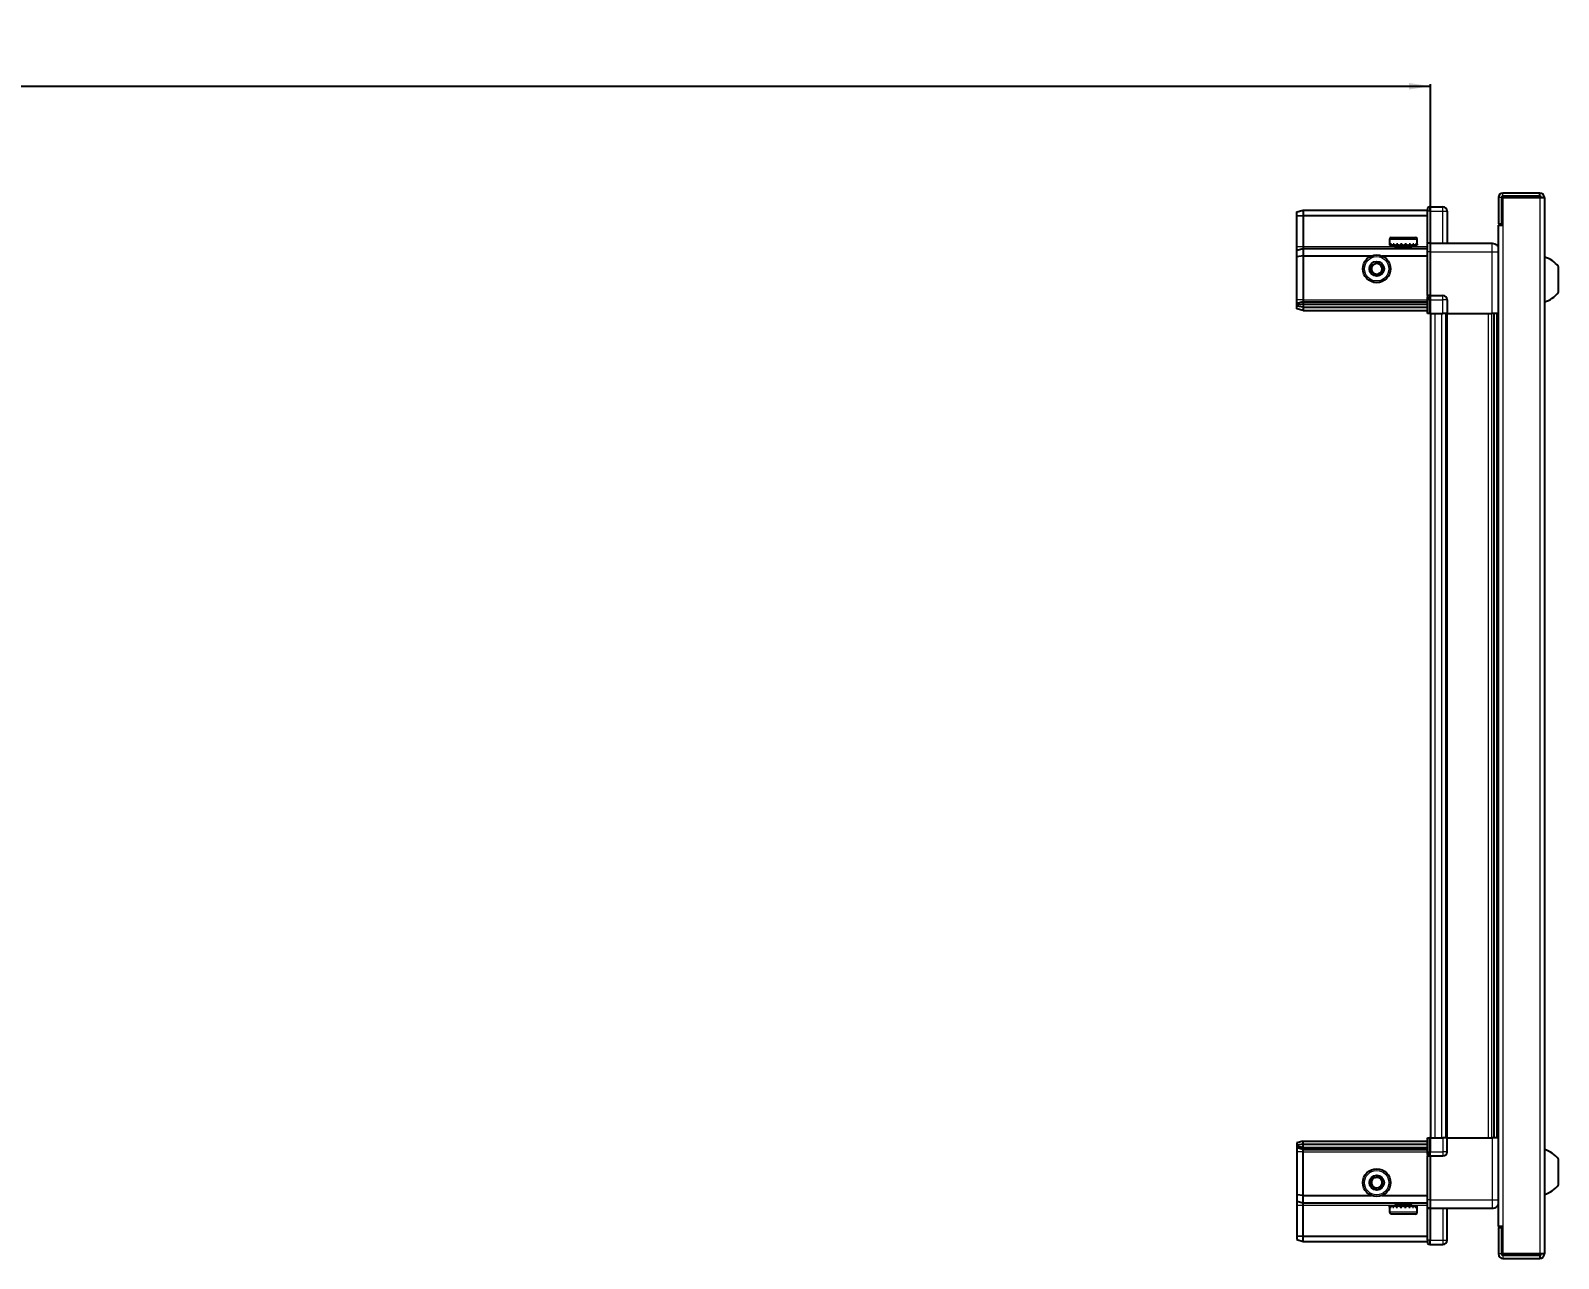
# Model space of a CAD drawing. Header units: millimetres. Extents: x 1021 to 3826, y -887 to 1537.
# Drawn here: x 2539 to 3255, y 893 to 1468 of the extents above; entities that cross this region are included whole.
import ezdxf

# ---------------------------------------------------------------- set-up
doc = ezdxf.new("R2010")
doc.units = ezdxf.units.MM
doc.layers.add('FORMAT', color=7, linetype='Continuous')
doc.styles.add('SLDTEXTSTYLE0', font='TXT', dxfattribs={"width": 0.75})
doc.dimstyles.new('SLDDIMSTYLE0', dxfattribs={"dimtxt": 20, "dimasz": 10, "dimexe": 0, "dimexo": 0.0625, "dimgap": 5, "dimtad": 2, "dimdec": 1, "dimrnd": 1e-09, "dimzin": 12, "dimdsep": 46, "dimtxsty": 'SLDTEXTSTYLE0', "dimsah": 1, "dimcen": 0.09, "dimadec": 0, "dimazin": 3, "dimtfac": 1, "dimtofl": 0, "dimtmove": 0, "dimatfit": 3, "dimfxl": 0, "dimfrac": 2, "dimtolj": 1, "dimtzin": 12, "dimarcsym": 0})

# ---------------------------------------------------------------- blocks, each defined once
blk = doc.blocks.new('_D_4')
at = {"layer": 'FORMAT'}
for p, q in [((1695.13, 1335.67), (1695.13, 1443.16)), ((1695.13, 1442.16), (3195.13, 1442.16)), ((3195.13, 1335.67), (3195.13, 1443.16))]:
    blk.add_line(p, q, dxfattribs=at)
for points in [[(1695.13, 1442.16), (1705.13, 1440.63), (1705.13, 1443.7)], [(3195.13, 1442.16), (3185.13, 1443.7), (3185.13, 1440.63)]]:
    blk.add_solid(points, dxfattribs=at)
at = {"layer": 'FORMAT', "insert": (2415.58, 1467.95), "char_height": 20, "attachment_point": 1, "style": 'SLDTEXTSTYLE0'}
blk.add_mtext('1500', dxfattribs=at)

msp = doc.modelspace()

# ---------------------------------------------------------------- linework, layer by layer
at = {"color": 7, "linetype": 'Continuous', "lineweight": 25}
for p, q in [((3226.98, 1390.06), (3226.98, 1377.66)), ((3228.48, 1390.06), (3228.48, 1377.66)), ((3228.98, 1377.16), (3228.98, 1390.06)), ((3228.98, 1390.06), (3246.38, 1390.06)), ((3246.38, 1392.16), (3229.08, 1392.16)), ((3246.38, 1390.66), (3229.08, 1390.66)), ((3246.38, 1390.66), (3246.38, 1392.16)), ((3246.38, 1390.06), (3248.48, 1390.06)), ((3248.48, 1390.06), (3248.48, 895.26)), ((3132.48, 1383.36), (3135.48, 1384.16)), ((3132.48, 1381.51), (3132.48, 1383.36)), ((3132.48, 1381.51), (3135.48, 1381.66)), ((3132.48, 1367.16), (3132.48, 1381.51)), ((3135.48, 1384.16), (3135.48, 1381.66)), ((3135.48, 1384.16), (3193.78, 1384.16)), ((3135.48, 1381.66), (3135.48, 1367.16)), ((3135.48, 1381.66), (3193.78, 1381.66)), ((3194.65, 1385.66), (3193.78, 1385.16)), ((3194.65, 1385.66), (3193.78, 1385.16)), ((3193.78, 1385.16), (3193.78, 1383.66)), ((3193.78, 1368.86), (3193.78, 1383.66)), ((3194.98, 1385.66), (3194.65, 1385.66)), ((3194.98, 1385.66), (3194.65, 1385.66)), ((3194.98, 1383.66), (3194.98, 1385.66)), ((3194.98, 1385.66), (3194.98, 1385.66)), ((3194.98, 1385.66), (3200.98, 1385.66)), ((3194.98, 1383.66), (3194.98, 1368.86)), ((3202.98, 1383.66), (3202.98, 1368.66)), ((3226.88, 1377.16), (3226.88, 908.16)), ((3226.88, 1377.16), (3228.98, 1377.16)), ((3226.98, 1377.66), (3228.48, 1377.66)), ((3132.48, 1365.36), (3132.48, 1367.16)), ((3135.48, 1367.16), (3135.48, 1366.16)), ((3175.98, 1370.56), (3175.98, 1367.66)), ((3175.98, 1367.66), (3176.02, 1367.66)), ((3176.14, 1368.16), (3176.02, 1368.16)), ((3176.02, 1368.16), (3176.02, 1367.66)), ((3176.02, 1367.66), (3176.14, 1367.66)), ((3176.14, 1368.16), (3176.14, 1367.66)), ((3176.14, 1367.66), (3176.55, 1367.66)), ((3176.89, 1368.16), (3176.55, 1368.16)), ((3176.55, 1368.16), (3176.55, 1367.66)), ((3176.55, 1367.66), (3176.89, 1367.66)), ((3176.78, 1371.36), (3188.18, 1371.36)), ((3176.89, 1368.16), (3176.89, 1367.66)), ((3176.89, 1367.66), (3177.66, 1367.66)), ((3178.19, 1368.16), (3177.66, 1368.16)), ((3177.66, 1368.16), (3177.66, 1367.66)), ((3177.66, 1367.66), (3178.19, 1367.66)), ((3178.08, 1367.66), (3178.08, 1367.56)), ((3178.08, 1367.56), (3186.88, 1367.56)), ((3178.19, 1368.16), (3178.19, 1367.66)), ((3178.19, 1367.66), (3179.25, 1367.66)), ((3178.48, 1367.16), (3179.17, 1366.68)), ((3178.48, 1367.16), (3186.48, 1367.16)), ((3179.91, 1368.16), (3179.25, 1368.16)), ((3179.25, 1368.16), (3179.25, 1367.66)), ((3179.25, 1367.66), (3179.91, 1367.66)), ((3179.91, 1368.16), (3179.91, 1367.66)), ((3179.91, 1367.66), (3181.15, 1367.66)), ((3181.88, 1368.16), (3181.15, 1368.16)), ((3181.15, 1368.16), (3181.15, 1367.66)), ((3181.15, 1367.66), (3181.58, 1367.66)), ((3181.58, 1368.16), (3181.58, 1367.66)), ((3181.88, 1368.16), (3181.88, 1367.66)), ((3181.88, 1367.66), (3183.18, 1367.66)), ((3183.9, 1368.16), (3183.18, 1368.16)), ((3183.18, 1368.16), (3183.18, 1367.66)), ((3183.45, 1368.16), (3183.45, 1367.66)), ((3183.45, 1367.66), (3183.9, 1367.66)), ((3183.9, 1368.16), (3183.9, 1367.66)), ((3183.9, 1367.66), (3185.14, 1367.66)), ((3185.8, 1368.16), (3185.14, 1368.16)), ((3185.14, 1368.16), (3185.14, 1367.66)), ((3185.14, 1367.66), (3185.8, 1367.66)), ((3185.79, 1366.68), (3186.48, 1367.16)), ((3185.8, 1368.16), (3185.8, 1367.66)), ((3185.8, 1367.66), (3186.84, 1367.66)), ((3187.36, 1368.16), (3186.84, 1368.16)), ((3186.84, 1368.16), (3186.84, 1367.66)), ((3186.84, 1367.66), (3187.36, 1367.66)), ((3186.88, 1367.56), (3186.88, 1367.66)), ((3187.36, 1368.16), (3187.36, 1367.66)), ((3187.36, 1367.66), (3188.12, 1367.66)), ((3188.45, 1368.16), (3188.12, 1368.16)), ((3188.12, 1368.16), (3188.12, 1367.66)), ((3188.12, 1367.66), (3188.45, 1367.66)), ((3188.45, 1368.16), (3188.45, 1367.66)), ((3188.45, 1367.66), (3188.84, 1367.66)), ((3188.95, 1368.16), (3188.84, 1368.16)), ((3188.84, 1368.16), (3188.84, 1367.66)), ((3188.84, 1367.66), (3188.95, 1367.66)), ((3188.95, 1368.16), (3188.95, 1367.66)), ((3188.95, 1367.66), (3188.98, 1367.66)), ((3188.98, 1367.66), (3188.98, 1370.56)), ((3193.78, 1368.66), (3193.78, 1368.86)), ((3194.98, 1368.66), (3193.78, 1368.66)), ((3193.78, 1364.66), (3193.78, 1368.66)), ((3194.98, 1368.86), (3194.98, 1368.66)), ((3194.98, 1368.66), (3194.98, 1364.66)), ((3194.98, 1368.66), (3223.98, 1368.66)), ((3132.48, 1365.36), (3135.48, 1366.16)), ((3132.48, 1362.33), (3132.48, 1365.36)), ((3135.48, 1362.66), (3132.48, 1362.33)), ((3132.48, 1342.16), (3132.48, 1362.33)), ((3135.48, 1366.16), (3135.48, 1362.66)), ((3135.48, 1366.16), (3193.78, 1366.16)), ((3135.48, 1362.66), (3135.48, 1342.16)), ((3135.48, 1362.66), (3167.48, 1362.66)), ((3172.48, 1362.66), (3193.78, 1362.66)), ((3179.17, 1366.68), (3178.48, 1366.2)), ((3178.48, 1366.2), (3178.48, 1366.16)), ((3178.48, 1366.2), (3186.48, 1366.2)), ((3179.17, 1366.68), (3185.79, 1366.68)), ((3186.48, 1366.2), (3185.79, 1366.68)), ((3186.48, 1366.16), (3186.48, 1366.2)), ((3193.78, 1344.36), (3193.78, 1364.66)), ((3194.98, 1364.66), (3194.98, 1344.36)), ((3255.08, 1345.66), (3255.08, 1357.66)), ((3132.48, 1340.36), (3132.48, 1342.16)), ((3135.48, 1341.16), (3132.48, 1340.36)), ((3132.48, 1339.62), (3132.48, 1340.36)), ((3135.48, 1340.16), (3132.48, 1339.62)), ((3132.48, 1339.12), (3132.48, 1339.62)), ((3132.48, 1337.97), (3132.48, 1339.12)), ((3135.48, 1338.66), (3132.48, 1339.12)), ((3135.48, 1342.16), (3135.48, 1341.16)), ((3135.48, 1341.16), (3135.48, 1340.16)), ((3135.48, 1341.16), (3193.78, 1341.16)), ((3135.48, 1340.16), (3135.48, 1338.66)), ((3135.48, 1340.16), (3193.78, 1340.16)), ((3135.48, 1338.66), (3193.78, 1338.66)), ((3135.48, 1338.66), (3135.48, 1337.16)), ((3193.78, 1344.16), (3193.78, 1344.36)), ((3194.98, 1344.16), (3193.78, 1344.16)), ((3193.78, 1344.16), (3193.78, 1343.49)), ((3193.78, 1335.66), (3193.78, 1343.49)), ((3194.65, 1342.16), (3194.65, 1335.66)), ((3194.98, 1344.36), (3194.98, 1344.16)), ((3194.98, 1342.16), (3194.98, 1344.16)), ((3194.98, 1342.16), (3194.98, 1344.16)), ((3194.98, 1344.16), (3200.98, 1344.16)), ((3194.98, 1342.16), (3194.98, 1335.66)), ((3202.98, 1342.16), (3202.98, 1335.66)), ((3135.48, 1337.16), (3132.48, 1337.97)), ((3135.48, 1337.16), (3193.78, 1337.16)), ((3194.65, 1335.66), (3193.78, 1335.66)), ((3194.98, 1335.66), (3194.65, 1335.66)), ((3194.98, 1335.66), (3200.98, 1335.66)), ((3195.13, 1335.66), (3195.13, 949.66)), ((3202.98, 1335.66), (3200.98, 1335.66)), ((3202.33, 1335.66), (3202.33, 949.66)), ((3202.98, 1335.66), (3223.98, 1335.66)), ((3225.01, 949.66), (3225.01, 1335.66)), ((3225.04, 949.66), (3225.04, 1335.66)), ((3226.83, 1335.66), (3226.83, 949.66)), ((3135.48, 948.16), (3132.48, 947.36)), ((3132.48, 947.36), (3132.48, 946.21)), ((3135.48, 946.66), (3132.48, 946.21)), ((3132.48, 946.21), (3132.48, 945.71)), ((3135.48, 945.16), (3132.48, 945.71)), ((3132.48, 945.71), (3132.48, 944.97)), ((3135.48, 944.16), (3132.48, 944.97)), ((3132.48, 944.97), (3132.48, 943.16)), ((3135.48, 946.66), (3135.48, 948.16)), ((3135.48, 948.16), (3193.78, 948.16)), ((3135.48, 946.66), (3193.78, 946.66)), ((3135.48, 945.16), (3135.48, 946.66)), ((3135.48, 945.16), (3193.78, 945.16)), ((3135.48, 944.16), (3135.48, 945.16)), ((3193.78, 941.84), (3193.78, 949.66)), ((3193.78, 949.66), (3194.65, 949.66)), ((3194.65, 949.66), (3194.65, 949.66)), ((3194.65, 949.66), (3194.65, 943.16)), ((3194.98, 949.66), (3194.65, 949.66)), ((3194.98, 949.66), (3194.98, 943.16)), ((3194.98, 949.66), (3194.98, 949.66)), ((3194.98, 949.66), (3194.98, 943.16)), ((3194.98, 949.66), (3200.98, 949.66)), ((3202.98, 949.66), (3200.98, 949.66)), ((3202.98, 943.16), (3202.98, 949.66)), ((3202.98, 949.66), (3223.98, 949.66)), ((3132.48, 943.16), (3132.48, 923)), ((3135.48, 944.16), (3193.78, 944.16)), ((3135.48, 943.16), (3135.48, 944.16)), ((3135.48, 922.66), (3135.48, 943.16)), ((3193.78, 941.84), (3193.78, 941.16)), ((3194.98, 941.16), (3193.78, 941.16)), ((3193.78, 940.96), (3193.78, 941.16)), ((3193.78, 920.66), (3193.78, 940.96)), ((3194.98, 941.16), (3194.98, 943.16)), ((3194.98, 941.16), (3194.98, 940.96)), ((3194.98, 941.16), (3200.98, 941.16)), ((3194.98, 940.96), (3194.98, 920.66)), ((3255.08, 927.66), (3255.08, 939.66)), ((3135.48, 922.66), (3132.48, 923)), ((3132.48, 923), (3132.48, 919.97)), ((3132.48, 919.97), (3135.48, 919.16)), ((3132.48, 919.97), (3132.48, 918.16)), ((3132.48, 918.16), (3132.48, 903.82)), ((3135.48, 922.66), (3167.48, 922.66)), ((3135.48, 919.16), (3135.48, 922.66)), ((3135.48, 919.16), (3193.78, 919.16)), ((3135.48, 918.16), (3135.48, 919.16)), ((3135.48, 903.66), (3135.48, 918.16)), ((3172.48, 922.66), (3193.78, 922.66)), ((3175.98, 917.66), (3175.98, 914.76)), ((3176, 917.66), (3175.98, 917.66)), ((3176, 917.16), (3176, 917.66)), ((3176.1, 917.66), (3176, 917.66)), ((3176, 917.16), (3176.1, 917.16)), ((3176.1, 917.16), (3176.1, 917.66)), ((3176.47, 917.66), (3176.1, 917.66)), ((3176.47, 917.16), (3176.47, 917.66)), ((3176.79, 917.66), (3176.47, 917.66)), ((3176.47, 917.16), (3176.79, 917.16)), ((3176.79, 917.16), (3176.79, 917.66)), ((3177.53, 917.66), (3176.79, 917.66)), ((3177.53, 917.16), (3177.53, 917.66)), ((3178.04, 917.66), (3177.53, 917.66)), ((3177.53, 917.16), (3178.04, 917.16)), ((3178.04, 917.16), (3178.04, 917.66)), ((3179.07, 917.66), (3178.04, 917.66)), ((3178.08, 917.76), (3178.08, 917.66)), ((3186.88, 917.76), (3178.08, 917.76)), ((3178.48, 919.16), (3178.48, 919.13)), ((3178.48, 919.13), (3179.17, 918.65)), ((3186.48, 919.13), (3178.48, 919.13)), ((3179.17, 918.65), (3178.48, 918.16)), ((3186.48, 918.16), (3178.48, 918.16)), ((3179.07, 917.16), (3179.07, 917.66)), ((3179.72, 917.66), (3179.07, 917.66)), ((3179.07, 917.16), (3179.72, 917.16)), ((3185.79, 918.65), (3179.17, 918.65)), ((3179.72, 917.16), (3179.72, 917.66)), ((3180.95, 917.66), (3179.72, 917.66)), ((3180.95, 917.16), (3180.95, 917.66)), ((3181.44, 917.66), (3180.95, 917.66)), ((3180.95, 917.16), (3181.68, 917.16)), ((3181.44, 917.16), (3181.44, 917.66)), ((3181.68, 917.16), (3181.68, 917.66)), ((3182.98, 917.66), (3181.68, 917.66)), ((3182.98, 917.16), (3182.98, 917.66)), ((3182.98, 917.16), (3183.71, 917.16)), ((3183.31, 917.16), (3183.31, 917.66)), ((3183.71, 917.66), (3183.31, 917.66)), ((3183.71, 917.16), (3183.71, 917.66)), ((3184.95, 917.66), (3183.71, 917.66)), ((3184.95, 917.16), (3184.95, 917.66)), ((3185.62, 917.66), (3184.95, 917.66)), ((3184.95, 917.16), (3185.62, 917.16)), ((3185.62, 917.16), (3185.62, 917.66)), ((3186.69, 917.66), (3185.62, 917.66)), ((3185.79, 918.65), (3186.48, 919.13)), ((3186.48, 918.16), (3185.79, 918.65)), ((3186.48, 919.13), (3186.48, 919.16)), ((3186.69, 917.16), (3186.69, 917.66)), ((3187.23, 917.66), (3186.69, 917.66)), ((3186.69, 917.16), (3187.23, 917.16)), ((3186.88, 917.66), (3186.88, 917.76)), ((3187.23, 917.16), (3187.23, 917.66)), ((3188.02, 917.66), (3187.23, 917.66)), ((3188.02, 917.16), (3188.02, 917.66)), ((3188.37, 917.66), (3188.02, 917.66)), ((3188.02, 917.16), (3188.37, 917.16)), ((3188.37, 917.16), (3188.37, 917.66)), ((3188.8, 917.66), (3188.37, 917.66)), ((3188.8, 917.16), (3188.8, 917.66)), ((3188.93, 917.66), (3188.8, 917.66)), ((3188.8, 917.16), (3188.93, 917.16)), ((3188.93, 917.16), (3188.93, 917.66)), ((3188.98, 917.66), (3188.93, 917.66)), ((3188.98, 914.76), (3188.98, 917.66)), ((3193.78, 916.66), (3193.78, 920.66)), ((3194.98, 916.66), (3193.78, 916.66)), ((3193.78, 916.46), (3193.78, 916.66)), ((3193.78, 901.66), (3193.78, 916.46)), ((3194.98, 920.66), (3194.98, 916.66)), ((3194.98, 916.66), (3194.98, 916.46)), ((3194.98, 916.66), (3223.98, 916.66)), ((3194.98, 916.46), (3194.98, 901.66)), ((3194.98, 916.46), (3194.98, 901.66)), ((3202.98, 901.66), (3202.98, 916.66)), ((3188.18, 913.96), (3176.78, 913.96)), ((3132.48, 903.82), (3135.48, 903.66)), ((3132.48, 903.82), (3132.48, 901.97)), ((3132.48, 901.97), (3135.48, 901.16)), ((3135.48, 903.66), (3193.78, 903.66)), ((3135.48, 901.16), (3135.48, 903.66)), ((3193.78, 901.66), (3193.78, 900.16)), ((3194.98, 899.66), (3194.98, 901.66)), ((3228.98, 908.16), (3226.88, 908.16)), ((3226.98, 907.66), (3228.48, 907.66)), ((3226.98, 907.66), (3226.98, 895.26)), ((3228.48, 907.66), (3228.48, 895.26)), ((3228.98, 895.26), (3228.98, 908.16)), ((3135.48, 901.16), (3193.78, 901.16)), ((3193.78, 900.16), (3194.65, 899.66)), ((3194.98, 899.66), (3194.65, 899.66)), ((3194.98, 899.66), (3200.98, 899.66)), ((3246.38, 895.26), (3228.98, 895.26)), ((3229.08, 894.66), (3246.38, 894.66)), ((3248.48, 895.26), (3246.38, 895.26)), ((3246.38, 894.66), (3246.38, 893.16)), ((3229.08, 893.16), (3246.38, 893.16))]:
    msp.add_line(p, q, dxfattribs=at)
at = {"color": 8, "linetype": 'Continuous', "lineweight": 18}
for p, q in [((3228.48, 1390.06), (3226.98, 1390.06)), ((3229.08, 1390.66), (3229.08, 1392.16)), ((3246.38, 1390.06), (3246.38, 895.26)), ((3194.98, 1383.66), (3193.78, 1383.66)), ((3194.98, 1383.66), (3200.98, 1383.66)), ((3200.98, 1383.66), (3200.98, 1385.66)), ((3200.98, 1368.66), (3200.98, 1383.66)), ((3200.98, 1383.66), (3202.98, 1383.66)), ((3228.98, 1377.16), (3228.98, 908.16)), ((3132.48, 1367.16), (3135.48, 1367.16)), ((3135.48, 1367.16), (3178.48, 1367.16)), ((3175.98, 1370.56), (3188.98, 1370.56)), ((3186.48, 1367.16), (3193.78, 1367.16)), ((3193.78, 1368.86), (3194.98, 1368.86)), ((3194.98, 1364.66), (3193.78, 1364.66)), ((3194.98, 1364.66), (3223.98, 1364.66)), ((3223.98, 1335.66), (3223.98, 1364.66)), ((3135.48, 1342.16), (3132.48, 1342.16)), ((3135.48, 1342.16), (3193.78, 1342.16)), ((3193.78, 1344.36), (3194.98, 1344.36)), ((3194.98, 1342.16), (3194.65, 1342.16)), ((3194.98, 1342.16), (3200.98, 1342.16)), ((3200.98, 1342.16), (3200.98, 1344.16)), ((3200.98, 1335.66), (3200.98, 1342.16)), ((3202.98, 1342.16), (3200.98, 1342.16)), ((3197.13, 1335.66), (3197.13, 949.66)), ((3200.33, 1335.66), (3200.33, 949.66)), ((3202.98, 1335.66), (3202.98, 949.66)), ((3222.39, 949.66), (3222.39, 1335.66)), ((3223.8, 1335.66), (3223.8, 949.66)), ((3226.25, 949.66), (3226.25, 1335.66)), ((3194.98, 949.66), (3194.65, 949.66)), ((3200.98, 949.66), (3200.98, 943.16)), ((3223.98, 949.66), (3223.98, 920.66)), ((3135.48, 943.16), (3132.48, 943.16)), ((3135.48, 943.16), (3193.78, 943.16)), ((3194.98, 940.96), (3193.78, 940.96)), ((3194.98, 943.16), (3194.65, 943.16)), ((3194.98, 943.16), (3200.98, 943.16)), ((3202.98, 943.16), (3200.98, 943.16)), ((3200.98, 943.16), (3200.98, 941.16)), ((3132.48, 918.16), (3135.48, 918.16)), ((3135.48, 918.16), (3178.48, 918.16)), ((3186.48, 918.16), (3193.78, 918.16)), ((3194.98, 920.66), (3193.78, 920.66)), ((3194.98, 916.46), (3193.78, 916.46)), ((3194.98, 920.66), (3223.98, 920.66)), ((3200.98, 916.66), (3200.98, 901.66)), ((3188.98, 914.76), (3175.98, 914.76)), ((3194.98, 901.66), (3193.78, 901.66)), ((3194.98, 901.66), (3200.98, 901.66)), ((3200.98, 901.66), (3202.98, 901.66)), ((3200.98, 901.66), (3200.98, 899.66)), ((3228.48, 895.26), (3226.98, 895.26)), ((3229.08, 894.66), (3229.08, 893.16))]:
    msp.add_line(p, q, dxfattribs=at)
at = {"color": 7, "linetype": 'Continuous', "lineweight": 25}
for centre, radius in [((3169.98, 1356.66), 6.5), ((3169.98, 1356.66), 3.46), ((3169.98, 928.66), 6.5), ((3169.98, 928.66), 3.46)]:
    msp.add_circle(centre, radius, dxfattribs=at)
at = {"color": 8, "linetype": 'Continuous', "lineweight": 18}
for centre in [(3169.98, 1356.66), (3169.98, 928.66)]:
    msp.add_circle(centre, 5.7, dxfattribs=at)
at = {"color": 7, "linetype": 'Continuous', "lineweight": 25}
for centre, radius, start, end in [((3229.08, 1390.06), 2.1, 90, 180), ((3229.08, 1390.06), 0.6, 90, 180), ((3246.38, 1390.06), 2.1, 0, 90), ((3246.38, 1390.06), 0.6, 0, 90), ((3200.98, 1383.66), 2, 360, 90), ((3176.78, 1370.56), 0.8, 90, 180), ((3178.08, 1367.16), 0.4, 0, 90), ((3186.88, 1367.16), 0.4, 90, 180), ((3188.18, 1370.56), 0.8, 0, 90), ((3245.46, 1350.64), 11.91, 36.1266, 75.29965), ((3169.98, 1356.66), 2.5, 120.74103, 180.74103), ((3169.98, 1356.66), 2.5, 180.74103, 240.74103), ((3169.98, 1356.66), 2.5, 60.74103, 120.74103), ((3169.98, 1356.66), 2.5, 240.74103, 300.74103), ((3169.98, 1356.66), 2.5, 0.74103, 60.74103), ((3169.98, 1356.66), 2.5, 300.74103, 0.74103), ((3245.46, 1352.69), 11.91, 284.70035, 323.8734), ((3200.98, 1342.16), 2, 0, 90), ((3200.98, 943.16), 2, 270, 0), ((3245.46, 932.64), 11.91, 36.1266, 75.29965), ((3169.98, 928.66), 2.5, 95.91157, 155.91157), ((3169.98, 928.66), 2.5, 35.91157, 95.91157), ((3169.98, 928.66), 2.5, 155.91157, 215.91157), ((3169.98, 928.66), 2.5, 215.91157, 275.91157), ((3169.98, 928.66), 2.5, 275.91157, 335.91157), ((3169.98, 928.66), 2.5, 335.91157, 35.91157), ((3245.46, 934.69), 11.91, 284.70035, 323.8734), ((3178.08, 918.16), 0.4, 270, 360), ((3186.88, 918.16), 0.4, 180, 270), ((3176.78, 914.76), 0.8, 180, 270), ((3188.18, 914.76), 0.8, 270, 360), ((3200.98, 901.66), 2, 270, 0), ((3229.08, 895.26), 2.1, 180, 270), ((3229.08, 895.26), 0.6, 180, 270), ((3246.38, 895.26), 2.1, 270, 0), ((3246.38, 895.26), 0.6, 270, 0)]:
    msp.add_arc(centre, radius, start, end, dxfattribs=at)
for centre, start_param, end_param in [((3191.19, 1342.16), 0, 0.722734), ((3191.19, 943.16), 5.560451, 6.283185)]:
    msp.add_ellipse(centre, major_axis=(3.46, 0), ratio=0.57735, start_param=start_param, end_param=end_param, dxfattribs=at)
for points, knots in [([(3223.98, 1368.66), (3224.42, 1368.62), (3225.1, 1368.55), (3225.91, 1368.11), (3226.47, 1367.67), (3226.75, 1367.3), (3226.88, 1367.12)], [0, 0, 0, 0, 0.384298, 0.591173, 0.802437, 1, 1, 1, 1]), ([(3167.46, 1358.07), (3167.91, 1358.34), (3168.74, 1358.83), (3169.56, 1359.32), (3169.95, 1359.55)], [0, 0, 0, 0, 0.5346859, 1, 1, 1, 1]), ([(3167.5, 1355.19), (3167.5, 1355.31), (3167.49, 1355.91), (3167.48, 1356.91), (3167.47, 1357.73), (3167.46, 1358.07)], [0, 0, 0, 0, 0.133125, 0.637099, 1, 1, 1, 1]), ([(3170.02, 1353.78), (3169.57, 1354.03), (3168.73, 1354.5), (3167.89, 1354.97), (3167.5, 1355.19)], [0, 0, 0, 0, 0.534686, 1, 1, 1, 1]), ([(3169.95, 1359.55), (3170.4, 1359.3), (3171.24, 1358.83), (3172.07, 1358.36), (3172.46, 1358.14)], [0, 0, 0, 0, 0.534686, 1, 1, 1, 1]), ([(3172.5, 1355.25), (3172.06, 1354.99), (3171.23, 1354.5), (3170.4, 1354.01), (3170.02, 1353.78)], [0, 0, 0, 0, 0.534686, 1, 1, 1, 1]), ([(3172.46, 1358.14), (3172.47, 1357.8), (3172.48, 1356.97), (3172.49, 1355.98), (3172.5, 1355.38), (3172.5, 1355.25)], [0, 0, 0, 0, 0.362901, 0.866875, 1, 1, 1, 1]), ([(3226.83, 1335.66), (3226.8, 1335.66), (3226.58, 1335.66), (3225.86, 1335.66), (3224.89, 1335.66), (3224.24, 1335.66), (3223.98, 1335.66)], [0, 0, 0, 0, 0.071707, 0.420979, 0.770251, 1, 1, 1, 1]), ([(3226.83, 949.66), (3226.8, 949.66), (3226.58, 949.66), (3225.86, 949.66), (3224.89, 949.66), (3224.24, 949.66), (3223.98, 949.66)], [0, 0, 0, 0, 0.0717073, 0.4209791, 0.7702508, 1, 1, 1, 1]), ([(3167.11, 928.37), (3167.32, 928.84), (3167.72, 929.72), (3168.11, 930.59), (3168.29, 931)], [0, 0, 0, 0, 0.534686, 1, 1, 1, 1]), ([(3168.29, 931), (3168.63, 931.04), (3169.45, 931.12), (3170.44, 931.22), (3171.04, 931.29), (3171.16, 931.3)], [0, 0, 0, 0, 0.362901, 0.866875, 1, 1, 1, 1]), ([(3171.16, 931.3), (3171.46, 930.88), (3172.03, 930.1), (3172.59, 929.32), (3172.85, 928.96)], [0, 0, 0, 0, 0.534686, 1, 1, 1, 1]), ([(3168.81, 926.03), (3168.5, 926.45), (3167.94, 927.23), (3167.37, 928.01), (3167.11, 928.37)], [0, 0, 0, 0, 0.534686, 1, 1, 1, 1]), ([(3171.68, 926.33), (3171.55, 926.31), (3170.96, 926.25), (3169.97, 926.15), (3169.15, 926.06), (3168.81, 926.03)], [0, 0, 0, 0, 0.133125, 0.637099, 1, 1, 1, 1]), ([(3172.85, 928.96), (3172.64, 928.49), (3172.25, 927.61), (3171.86, 926.73), (3171.68, 926.33)], [0, 0, 0, 0, 0.534686, 1, 1, 1, 1]), ([(3223.98, 916.66), (3224.42, 916.71), (3225.1, 916.78), (3225.91, 917.22), (3226.47, 917.66), (3226.75, 918.03), (3226.88, 918.21)], [0, 0, 0, 0, 0.3842982, 0.5911726, 0.8024372, 1, 1, 1, 1])]:
    msp.add_open_spline(points, degree=3, knots=knots, dxfattribs=at)
at = {"color": 8, "linetype": 'Continuous', "lineweight": 18}
for points in [[(3223.98, 1364.66), (3223.98, 1365.19), (3223.98, 1366.24), (3223.98, 1367.56), (3223.98, 1368.48), (3223.98, 1368.6), (3223.98, 1368.66)], [(3223.98, 920.66), (3223.98, 920.14), (3223.98, 919.09), (3223.98, 917.77), (3223.98, 916.84), (3223.98, 916.72), (3223.98, 916.66)]]:
    msp.add_open_spline(points, degree=3, dxfattribs=at)
for points in [[(3223.98, 1364.66), (3224.42, 1364.66), (3225.1, 1364.66), (3225.91, 1364.66), (3226.47, 1364.66), (3226.75, 1364.66), (3226.88, 1364.66)], [(3223.98, 920.66), (3224.42, 920.66), (3225.1, 920.66), (3225.91, 920.66), (3226.47, 920.66), (3226.75, 920.66), (3226.88, 920.66)]]:
    msp.add_open_spline(points, degree=3, knots=[0, 0, 0, 0, 0.384298, 0.591173, 0.802437, 1, 1, 1, 1], dxfattribs=at)

# ---------------------------------------------------------------- dimensions: what is measured, and where the dimension line sits
at = {"layer": 'FORMAT'}
dim = msp.add_linear_dim(base=(3195.13, 1442.16), p1=(1695.13, 1335.66), p2=(3195.13, 1335.66), angle=0, dimstyle='SLDDIMSTYLE0', dxfattribs=at)
dim.commit()
dim.dimension.update_dxf_attribs({"geometry": '_D_4', "text_midpoint": (2445.13, 1442.16), "dimtype": 160})

doc.saveas('drawing.dxf')
